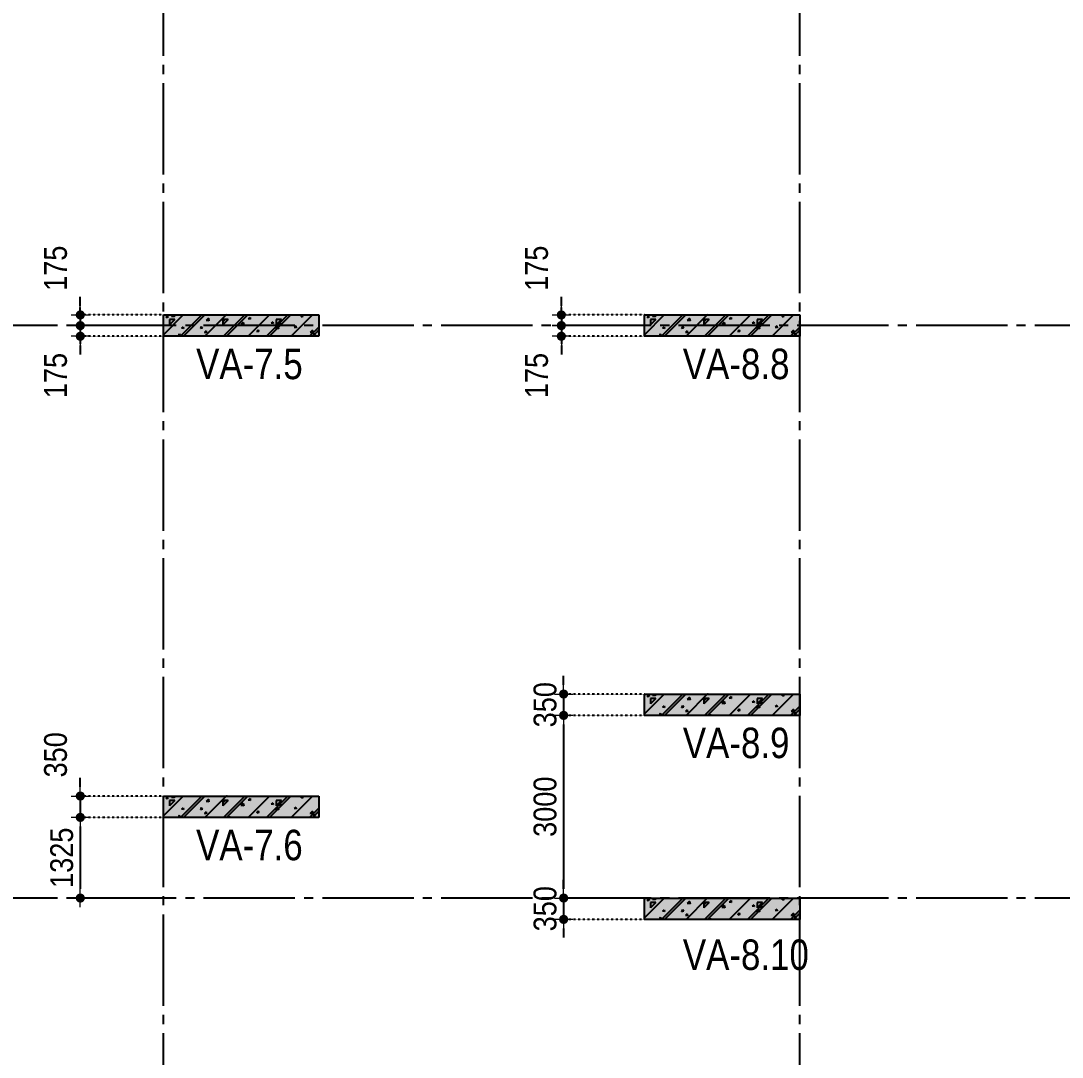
# Model space of a CAD drawing. Header units: millimetres. Extents: x -3973692 to -2843767, y 592734 to 838475.
# Drawn here: x -3138588 to -3121486, y 714118 to 731136 of the extents above; entities that cross this region are included whole.
import ezdxf
from ezdxf.enums import TextEntityAlignment as Align

# ---------------------------------------------------------------- set-up
doc = ezdxf.new("R2010")
doc.units = ezdxf.units.MM
doc.header["$MEASUREMENT"] = 0
doc.header["$PDMODE"] = 3
doc.header["$PDSIZE"] = -20
for name, pattern in [('CHG_XX_Luoi truc-Block A$0$MB_Luoi truc-150-TWA$0$Center101', [13, 10, -1, 1, -1]), ('DIVIDE2', [15.875, 6.35, -3.175, 0, -3.175, 0, -3.175]), ('HIDDEN5', [2.8375, 1.25, -1.5875])]:
    doc.linetypes.add(name, pattern=pattern)
doc.layers.get('0').update_dxf_attribs({"lineweight": 9})
doc.layers.get('Defpoints').update_dxf_attribs({"color": 10, "lineweight": 0})
for name, color, linetype, lineweight in [("'S_General_Dim_1", 1, 'Continuous', 18), ("'S_General_Divide_3 Intermediate", 3, 'DIVIDE2', 40), ('CHG_XX_Cot_Block A-T4-7$0$DBAO', 3, 'Continuous', 13), ('TEXT', 7, 'Continuous', 15)]:
    doc.layers.add(name, color=color, linetype=linetype, lineweight=lineweight)
for name, color, linetype in [('CHG_XX_Cot_Block A-T4-7$0$mb_cot tang 9-13 twa$0$Concrete Hatch', 218, 'Continuous'), ('CHG_XX_Cot_Block A-T4-7$0$mb_cot tang 9-13 twa$0$Concrete Line', 6, 'Continuous'), ('CHG_XX_Cot_Block A-T4-7$0$mb_cot tang 9-13 twa$0$Concrete Solid', 216, 'Continuous'), ('CHG_XX_Luoi truc-Block A$0$MB_Luoi truc-150-TWA$0$Grid', 34, 'Continuous'), ('CHG_XX_Luoi truc-Block A$0$MB_Luoi truc-150-TWA$0$Grid Line', 251, 'CHG_XX_Luoi truc-Block A$0$MB_Luoi truc-150-TWA$0$Center101')]:
    doc.layers.add(name, color=color, linetype=linetype)
doc.styles.add('arial', font='arial.ttf', dxfattribs={"width": 0.85})
doc.styles.add('CHG_XX_Luoi truc-Block A$0$MB_Luoi truc-150-TWA$0$Grid A-F$0$VNI-HelveCB', font='')
doc.styles.add('TTP-HelCon', font='')
doc.styles.get('CHG_XX_Luoi truc-Block A$0$MB_Luoi truc-150-TWA$0$Grid A-F$0$VNI-HelveCB').set_extended_font_data('VNI-Helve-Condense', bold=True)
doc.styles.get('TTP-HelCon').set_extended_font_data('VNI-Helve-Condense')
doc.dimstyles.new('150', dxfattribs={"dimscale": 150, "dimtxt": 2.5, "dimasz": 1, "dimexe": 0, "dimexo": 0, "dimgap": 0.75, "dimtad": 1, "dimdec": 0, "dimzin": 9, "dimdsep": 46, "dimtxsty": 'arial', "dimblk1": 'DIMDOT', "dimblk2": 'DIMDOT', "dimsah": 1, "dimcen": 2, "dimdle": 3, "dimclre": 8, "dimclrt": 2, "dimadec": 0, "dimazin": 0, "dimtfac": 1, "dimtdec": 0, "dimtix": 1, "dimtmove": 2, "dimatfit": 3, "dimldrblk": 'DIMPIJL', "dimfxl": 1, "dimtvp": 1.8, "dimtolj": 1, "dimtzin": 0, "dimarcsym": 0})

# ---------------------------------------------------------------- blocks, each defined once
blk = doc.blocks.new('*U3016')
at = {"layer": 'CHG_XX_Luoi truc-Block A$0$MB_Luoi truc-150-TWA$0$Grid Line'}
blk.add_line((0, 0), (0, 467), dxfattribs=at)
at = {"layer": 'CHG_XX_Luoi truc-Block A$0$MB_Luoi truc-150-TWA$0$Grid', "lineweight": -2, "style": 'CHG_XX_Luoi truc-Block A$0$MB_Luoi truc-150-TWA$0$Grid A-F$0$VNI-HelveCB'}
for tag, p in [('GRIDSUB', (0, 476)), ('GRID', (0, -9))]:
    blk.add_attdef(tag, text='', height=5, dxfattribs=at).set_placement(p, align=Align.MIDDLE)
blk = doc.blocks.new('*U3014')
at = {"layer": 'CHG_XX_Luoi truc-Block A$0$MB_Luoi truc-150-TWA$0$Grid Line'}
blk.add_line((0, 0), (0, 404), dxfattribs=at)
at = {"layer": 'CHG_XX_Luoi truc-Block A$0$MB_Luoi truc-150-TWA$0$Grid', "lineweight": -2, "style": 'CHG_XX_Luoi truc-Block A$0$MB_Luoi truc-150-TWA$0$Grid A-F$0$VNI-HelveCB'}
for tag, p in [('GRIDSUB', (0, 413)), ('GRID', (0, -9))]:
    blk.add_attdef(tag, text='', height=5, dxfattribs=at).set_placement(p, align=Align.MIDDLE)
blk = doc.blocks.new('CHG_XX_Luoi truc-Block A')
at = {"layer": 'CHG_XX_Luoi truc-Block A$0$MB_Luoi truc-150-TWA$0$Grid', "xscale": 150, "yscale": 150, "zscale": 150}
for p in [(12250, 87440.7), (22700, 87440.7)]:
    blk.add_blockref('*U3016', p, dxfattribs=at)
at = {"layer": 'CHG_XX_Luoi truc-Block A$0$MB_Luoi truc-150-TWA$0$Grid', "xscale": -150, "yscale": 150, "zscale": 150, "rotation": 90}
for p in [(57309.5, 116159.6), (57309.5, 106759.6)]:
    blk.add_blockref('*U3014', p, dxfattribs=at)
blk = doc.blocks.new('CHG_XX_Cot_Block A-T4-7')
at = {"layer": 'CHG_XX_Cot_Block A-T4-7$0$mb_cot tang 9-13 twa$0$Concrete Solid'}
for points in [[(8027202, 1201909), (8029752, 1201909), (8029752, 1201559), (8027202, 1201559)], [(8035102, 1201909), (8037652, 1201909), (8037652, 1201559), (8035102, 1201559)], [(8035102, 1195684), (8037652, 1195684), (8037652, 1195334), (8035102, 1195334)], [(8027202, 1194009), (8029752, 1194009), (8029752, 1193659), (8027202, 1193659)], [(8035102, 1192334), (8037652, 1192334), (8037652, 1191984), (8035102, 1191984)]]:
    blk.add_hatch(color=256, dxfattribs=at).paths.add_polyline_path(points)
at = {"layer": 'CHG_XX_Cot_Block A-T4-7$0$mb_cot tang 9-13 twa$0$Concrete Hatch'}
for p, q in [((8027527, 1201909), (8027202, 1201584)), ((8027260, 1201896), (8027247, 1201861)), ((8027277, 1201871), (8027247, 1201861)), ((8027260, 1201896), (8027277, 1201871)), ((8027302, 1201834), (8027302, 1201746)), ((8027390, 1201834), (8027302, 1201834)), ((8027390, 1201834), (8027302, 1201746)), ((8027357, 1201909), (8027332, 1201885)), ((8027380, 1201879), (8027332, 1201885)), ((8027375, 1201909), (8027380, 1201879)), ((8027831, 1201909), (8027481, 1201559)), ((8027881, 1201909), (8027531, 1201559)), ((8028234, 1201909), (8027884, 1201559)), ((8027943, 1201858), (8027902, 1201819)), ((8027950, 1201813), (8027902, 1201819)), ((8027943, 1201858), (8027950, 1201813)), ((8028187, 1201841), (8028173, 1201806)), ((8028204, 1201816), (8028173, 1201806)), ((8028177, 1201834), (8028177, 1201746)), ((8028265, 1201834), (8028177, 1201834)), ((8028265, 1201834), (8028177, 1201746)), ((8028187, 1201841), (8028204, 1201816)), ((8028538, 1201909), (8028188, 1201559)), ((8028588, 1201909), (8028238, 1201559)), ((8028250, 1201906), (8028238, 1201909)), ((8028250, 1201909), (8028250, 1201906)), ((8028513, 1201791), (8028472, 1201752)), ((8028513, 1201791), (8028520, 1201747)), ((8028942, 1201909), (8028592, 1201559)), ((8028624, 1201867), (8028595, 1201843)), ((8028627, 1201837), (8028595, 1201843)), ((8028624, 1201867), (8028627, 1201837)), ((8029245, 1201909), (8028895, 1201559)), ((8029295, 1201909), (8028945, 1201559)), ((8029000, 1201797), (8028971, 1201773)), ((8029003, 1201768), (8028971, 1201773)), ((8029000, 1201797), (8029003, 1201768)), ((8029052, 1201834), (8029052, 1201746)), ((8029140, 1201834), (8029052, 1201834)), ((8029140, 1201834), (8029052, 1201746)), ((8029113, 1201786), (8029100, 1201751)), ((8029113, 1201786), (8029130, 1201761)), ((8029649, 1201909), (8029299, 1201559)), ((8029476, 1201907), (8029463, 1201872)), ((8029493, 1201882), (8029463, 1201872)), ((8029476, 1201907), (8029493, 1201882)), ((8035427, 1201909), (8035102, 1201584)), ((8035160, 1201896), (8035147, 1201861)), ((8035177, 1201871), (8035147, 1201861)), ((8035160, 1201896), (8035177, 1201871)), ((8035202, 1201834), (8035202, 1201746)), ((8035290, 1201834), (8035202, 1201834)), ((8035290, 1201834), (8035202, 1201746)), ((8035257, 1201909), (8035232, 1201885)), ((8035280, 1201879), (8035232, 1201885)), ((8035275, 1201909), (8035280, 1201879)), ((8035731, 1201909), (8035381, 1201559)), ((8035781, 1201909), (8035431, 1201559)), ((8036134, 1201909), (8035784, 1201559)), ((8035843, 1201858), (8035802, 1201819)), ((8035850, 1201813), (8035802, 1201819)), ((8035843, 1201858), (8035850, 1201813)), ((8036087, 1201841), (8036073, 1201806)), ((8036104, 1201816), (8036073, 1201806)), ((8036077, 1201834), (8036077, 1201746)), ((8036165, 1201834), (8036077, 1201834)), ((8036165, 1201834), (8036077, 1201746)), ((8036087, 1201841), (8036104, 1201816)), ((8036438, 1201909), (8036088, 1201559)), ((8036488, 1201909), (8036138, 1201559)), ((8036150, 1201906), (8036138, 1201909)), ((8036150, 1201909), (8036150, 1201906)), ((8036413, 1201791), (8036372, 1201752)), ((8036413, 1201791), (8036420, 1201747)), ((8036842, 1201909), (8036492, 1201559)), ((8036524, 1201867), (8036495, 1201843)), ((8036527, 1201837), (8036495, 1201843)), ((8036524, 1201867), (8036527, 1201837)), ((8037145, 1201909), (8036795, 1201559)), ((8037195, 1201909), (8036845, 1201559)), ((8036900, 1201797), (8036871, 1201773)), ((8036903, 1201768), (8036871, 1201773)), ((8036900, 1201797), (8036903, 1201768)), ((8036952, 1201834), (8036952, 1201746)), ((8037040, 1201834), (8036952, 1201834)), ((8037040, 1201834), (8036952, 1201746)), ((8037013, 1201786), (8037000, 1201751)), ((8037013, 1201786), (8037030, 1201761)), ((8037549, 1201909), (8037199, 1201559)), ((8037376, 1201907), (8037363, 1201872)), ((8037393, 1201882), (8037363, 1201872)), ((8037376, 1201907), (8037393, 1201882)), ((8027527, 1201716), (8027498, 1201692)), ((8027530, 1201686), (8027498, 1201692)), ((8027527, 1201716), (8027530, 1201686)), ((8027824, 1201719), (8027811, 1201684)), ((8027841, 1201694), (8027811, 1201684)), ((8027824, 1201719), (8027841, 1201694)), ((8027903, 1201647), (8027874, 1201623)), ((8027906, 1201617), (8027874, 1201623)), ((8027903, 1201647), (8027906, 1201617)), ((8028520, 1201747), (8028472, 1201752)), ((8028751, 1201664), (8028737, 1201629)), ((8028768, 1201639), (8028737, 1201629)), ((8028751, 1201664), (8028768, 1201639)), ((8029082, 1201725), (8029042, 1201686)), ((8029089, 1201681), (8029042, 1201686)), ((8029082, 1201725), (8029089, 1201681)), ((8029130, 1201761), (8029100, 1201751)), ((8029376, 1201728), (8029347, 1201704)), ((8029379, 1201698), (8029347, 1201704)), ((8029376, 1201728), (8029379, 1201698)), ((8029752, 1201709), (8029602, 1201559)), ((8029652, 1201659), (8029612, 1201620)), ((8029659, 1201614), (8029612, 1201620)), ((8029752, 1201659), (8029652, 1201559)), ((8029652, 1201659), (8029659, 1201614)), ((8029677, 1201609), (8029664, 1201574)), ((8029677, 1201609), (8029694, 1201584)), ((8029752, 1201659), (8029724, 1201635)), ((8029752, 1201629), (8029724, 1201635)), ((8035427, 1201716), (8035398, 1201692)), ((8035430, 1201686), (8035398, 1201692)), ((8035427, 1201716), (8035430, 1201686)), ((8035724, 1201719), (8035711, 1201684)), ((8035741, 1201694), (8035711, 1201684)), ((8035724, 1201719), (8035741, 1201694)), ((8035803, 1201647), (8035774, 1201623)), ((8035806, 1201617), (8035774, 1201623)), ((8035803, 1201647), (8035806, 1201617)), ((8036420, 1201747), (8036372, 1201752)), ((8036651, 1201664), (8036637, 1201629)), ((8036668, 1201639), (8036637, 1201629)), ((8036651, 1201664), (8036668, 1201639)), ((8036982, 1201725), (8036942, 1201686)), ((8036989, 1201681), (8036942, 1201686)), ((8036982, 1201725), (8036989, 1201681)), ((8037030, 1201761), (8037000, 1201751)), ((8037276, 1201728), (8037247, 1201704)), ((8037279, 1201698), (8037247, 1201704)), ((8037276, 1201728), (8037279, 1201698)), ((8037652, 1201709), (8037502, 1201559)), ((8037552, 1201659), (8037512, 1201620)), ((8037559, 1201614), (8037512, 1201620)), ((8037652, 1201659), (8037552, 1201559)), ((8037552, 1201659), (8037559, 1201614)), ((8037577, 1201609), (8037564, 1201574)), ((8037577, 1201609), (8037594, 1201584)), ((8037652, 1201659), (8037624, 1201635)), ((8037652, 1201629), (8037624, 1201635)), ((8027462, 1201597), (8027448, 1201562)), ((8027479, 1201572), (8027448, 1201562)), ((8027462, 1201597), (8027479, 1201572)), ((8028279, 1201578), (8028257, 1201559)), ((8028279, 1201578), (8028281, 1201559)), ((8029694, 1201584), (8029664, 1201574)), ((8035362, 1201597), (8035348, 1201562)), ((8035379, 1201572), (8035348, 1201562)), ((8035362, 1201597), (8035379, 1201572)), ((8036179, 1201578), (8036157, 1201559)), ((8036179, 1201578), (8036181, 1201559)), ((8037594, 1201584), (8037564, 1201574)), ((8035427, 1195684), (8035102, 1195359)), ((8035160, 1195671), (8035147, 1195636)), ((8035177, 1195646), (8035147, 1195636)), ((8035160, 1195671), (8035177, 1195646)), ((8035257, 1195684), (8035232, 1195660)), ((8035280, 1195654), (8035232, 1195660)), ((8035275, 1195684), (8035280, 1195654)), ((8035731, 1195684), (8035381, 1195334)), ((8035781, 1195684), (8035431, 1195334)), ((8036134, 1195684), (8035784, 1195334)), ((8035843, 1195633), (8035802, 1195594)), ((8035843, 1195633), (8035850, 1195588)), ((8036087, 1195616), (8036073, 1195581)), ((8036087, 1195616), (8036104, 1195591)), ((8036438, 1195684), (8036088, 1195334)), ((8036488, 1195684), (8036138, 1195334)), ((8036150, 1195681), (8036138, 1195684)), ((8036150, 1195684), (8036150, 1195681)), ((8036842, 1195684), (8036492, 1195334)), ((8036524, 1195642), (8036495, 1195618)), ((8036527, 1195612), (8036495, 1195618)), ((8036524, 1195642), (8036527, 1195612)), ((8037145, 1195684), (8036795, 1195334)), ((8037195, 1195684), (8036845, 1195334)), ((8037549, 1195684), (8037199, 1195334)), ((8037376, 1195682), (8037363, 1195647)), ((8037393, 1195657), (8037363, 1195647)), ((8037376, 1195682), (8037393, 1195657)), ((8035202, 1195609), (8035202, 1195521)), ((8035290, 1195609), (8035202, 1195609)), ((8035290, 1195609), (8035202, 1195521)), ((8035427, 1195491), (8035398, 1195467)), ((8035430, 1195461), (8035398, 1195467)), ((8035427, 1195491), (8035430, 1195461)), ((8035724, 1195494), (8035711, 1195459)), ((8035741, 1195469), (8035711, 1195459)), ((8035724, 1195494), (8035741, 1195469)), ((8035850, 1195588), (8035802, 1195594)), ((8036104, 1195591), (8036073, 1195581)), ((8036077, 1195609), (8036077, 1195521)), ((8036165, 1195609), (8036077, 1195609)), ((8036165, 1195609), (8036077, 1195521)), ((8036413, 1195566), (8036372, 1195527)), ((8036420, 1195522), (8036372, 1195527)), ((8036413, 1195566), (8036420, 1195522)), ((8036900, 1195572), (8036871, 1195548)), ((8036903, 1195543), (8036871, 1195548)), ((8036900, 1195572), (8036903, 1195543)), ((8036982, 1195500), (8036942, 1195461)), ((8036989, 1195456), (8036942, 1195461)), ((8036952, 1195609), (8036952, 1195521)), ((8037040, 1195609), (8036952, 1195609)), ((8037040, 1195609), (8036952, 1195521)), ((8036982, 1195500), (8036989, 1195456)), ((8037013, 1195561), (8037000, 1195526)), ((8037030, 1195536), (8037000, 1195526)), ((8037013, 1195561), (8037030, 1195536)), ((8037276, 1195503), (8037247, 1195479)), ((8037279, 1195473), (8037247, 1195479)), ((8037276, 1195503), (8037279, 1195473)), ((8037652, 1195484), (8037502, 1195334)), ((8035362, 1195372), (8035348, 1195337)), ((8035379, 1195347), (8035348, 1195337)), ((8035362, 1195372), (8035379, 1195347)), ((8035803, 1195422), (8035774, 1195398)), ((8035806, 1195392), (8035774, 1195398)), ((8035803, 1195422), (8035806, 1195392)), ((8036179, 1195353), (8036157, 1195334)), ((8036179, 1195353), (8036181, 1195334)), ((8036651, 1195439), (8036637, 1195404)), ((8036668, 1195414), (8036637, 1195404)), ((8036651, 1195439), (8036668, 1195414)), ((8037552, 1195434), (8037512, 1195395)), ((8037559, 1195389), (8037512, 1195395)), ((8037652, 1195434), (8037552, 1195334)), ((8037552, 1195434), (8037559, 1195389)), ((8037577, 1195384), (8037564, 1195349)), ((8037594, 1195359), (8037564, 1195349)), ((8037577, 1195384), (8037594, 1195359)), ((8037652, 1195434), (8037624, 1195410)), ((8037652, 1195404), (8037624, 1195410)), ((8027527, 1194009), (8027202, 1193684)), ((8027260, 1193996), (8027247, 1193961)), ((8027277, 1193971), (8027247, 1193961)), ((8027260, 1193996), (8027277, 1193971)), ((8027302, 1193934), (8027302, 1193846)), ((8027390, 1193934), (8027302, 1193934)), ((8027390, 1193934), (8027302, 1193846)), ((8027357, 1194009), (8027332, 1193985)), ((8027380, 1193979), (8027332, 1193985)), ((8027375, 1194009), (8027380, 1193979)), ((8027831, 1194009), (8027481, 1193659)), ((8027881, 1194009), (8027531, 1193659)), ((8028234, 1194009), (8027884, 1193659)), ((8027943, 1193958), (8027902, 1193919)), ((8027950, 1193913), (8027902, 1193919)), ((8027943, 1193958), (8027950, 1193913)), ((8028187, 1193941), (8028173, 1193906)), ((8028204, 1193916), (8028173, 1193906)), ((8028177, 1193934), (8028177, 1193846)), ((8028265, 1193934), (8028177, 1193934)), ((8028265, 1193934), (8028177, 1193846)), ((8028187, 1193941), (8028204, 1193916)), ((8028538, 1194009), (8028188, 1193659)), ((8028588, 1194009), (8028238, 1193659)), ((8028250, 1194006), (8028238, 1194009)), ((8028250, 1194009), (8028250, 1194006)), ((8028942, 1194009), (8028592, 1193659)), ((8028624, 1193967), (8028595, 1193943)), ((8028627, 1193937), (8028595, 1193943)), ((8028624, 1193967), (8028627, 1193937)), ((8029245, 1194009), (8028895, 1193659)), ((8029295, 1194009), (8028945, 1193659)), ((8029052, 1193934), (8029052, 1193846)), ((8029140, 1193934), (8029052, 1193934)), ((8029140, 1193934), (8029052, 1193846)), ((8029649, 1194009), (8029299, 1193659)), ((8029476, 1194007), (8029463, 1193972)), ((8029493, 1193982), (8029463, 1193972)), ((8029476, 1194007), (8029493, 1193982)), ((8027527, 1193816), (8027498, 1193792)), ((8027530, 1193786), (8027498, 1193792)), ((8027527, 1193816), (8027530, 1193786)), ((8027824, 1193819), (8027811, 1193784)), ((8027841, 1193794), (8027811, 1193784)), ((8027824, 1193819), (8027841, 1193794)), ((8027903, 1193747), (8027874, 1193723)), ((8027903, 1193747), (8027906, 1193717)), ((8028513, 1193891), (8028472, 1193852)), ((8028520, 1193847), (8028472, 1193852)), ((8028513, 1193891), (8028520, 1193847)), ((8028751, 1193764), (8028737, 1193729)), ((8028768, 1193739), (8028737, 1193729)), ((8028751, 1193764), (8028768, 1193739)), ((8029000, 1193897), (8028971, 1193873)), ((8029003, 1193868), (8028971, 1193873)), ((8029000, 1193897), (8029003, 1193868)), ((8029082, 1193825), (8029042, 1193786)), ((8029089, 1193781), (8029042, 1193786)), ((8029082, 1193825), (8029089, 1193781)), ((8029113, 1193886), (8029100, 1193851)), ((8029130, 1193861), (8029100, 1193851)), ((8029113, 1193886), (8029130, 1193861)), ((8029376, 1193828), (8029347, 1193804)), ((8029379, 1193798), (8029347, 1193804)), ((8029376, 1193828), (8029379, 1193798)), ((8029752, 1193809), (8029602, 1193659)), ((8029652, 1193759), (8029612, 1193720)), ((8029752, 1193759), (8029652, 1193659)), ((8029652, 1193759), (8029659, 1193714)), ((8029752, 1193759), (8029724, 1193735)), ((8029752, 1193729), (8029724, 1193735)), ((8027462, 1193697), (8027448, 1193662)), ((8027479, 1193672), (8027448, 1193662)), ((8027462, 1193697), (8027479, 1193672)), ((8027906, 1193717), (8027874, 1193723)), ((8028279, 1193678), (8028257, 1193659)), ((8028279, 1193678), (8028281, 1193659)), ((8029659, 1193714), (8029612, 1193720)), ((8029677, 1193709), (8029664, 1193674)), ((8029694, 1193684), (8029664, 1193674)), ((8029677, 1193709), (8029694, 1193684)), ((8035427, 1192334), (8035102, 1192009)), ((8035160, 1192321), (8035147, 1192286)), ((8035177, 1192296), (8035147, 1192286)), ((8035160, 1192321), (8035177, 1192296)), ((8035202, 1192259), (8035202, 1192171)), ((8035290, 1192259), (8035202, 1192259)), ((8035290, 1192259), (8035202, 1192171)), ((8035257, 1192334), (8035232, 1192310)), ((8035280, 1192304), (8035232, 1192310)), ((8035275, 1192334), (8035280, 1192304)), ((8035731, 1192334), (8035381, 1191984)), ((8035781, 1192334), (8035431, 1191984)), ((8036134, 1192334), (8035784, 1191984)), ((8035843, 1192283), (8035802, 1192244)), ((8035850, 1192238), (8035802, 1192244)), ((8035843, 1192283), (8035850, 1192238)), ((8036087, 1192266), (8036073, 1192231)), ((8036104, 1192241), (8036073, 1192231)), ((8036077, 1192259), (8036077, 1192171)), ((8036165, 1192259), (8036077, 1192259)), ((8036165, 1192259), (8036077, 1192171)), ((8036087, 1192266), (8036104, 1192241)), ((8036438, 1192334), (8036088, 1191984)), ((8036488, 1192334), (8036138, 1191984)), ((8036150, 1192331), (8036138, 1192334)), ((8036150, 1192334), (8036150, 1192331)), ((8036413, 1192216), (8036372, 1192177)), ((8036413, 1192216), (8036420, 1192172)), ((8036842, 1192334), (8036492, 1191984)), ((8036524, 1192292), (8036495, 1192268)), ((8036527, 1192262), (8036495, 1192268)), ((8036524, 1192292), (8036527, 1192262)), ((8037145, 1192334), (8036795, 1191984)), ((8037195, 1192334), (8036845, 1191984)), ((8036900, 1192222), (8036871, 1192198)), ((8036903, 1192193), (8036871, 1192198)), ((8036900, 1192222), (8036903, 1192193)), ((8036952, 1192259), (8036952, 1192171)), ((8037040, 1192259), (8036952, 1192259)), ((8037040, 1192259), (8036952, 1192171)), ((8037013, 1192211), (8037000, 1192176)), ((8037013, 1192211), (8037030, 1192186)), ((8037549, 1192334), (8037199, 1191984)), ((8037376, 1192332), (8037363, 1192297)), ((8037393, 1192307), (8037363, 1192297)), ((8037376, 1192332), (8037393, 1192307)), ((8035427, 1192141), (8035398, 1192117)), ((8035430, 1192111), (8035398, 1192117)), ((8035427, 1192141), (8035430, 1192111)), ((8035724, 1192144), (8035711, 1192109)), ((8035741, 1192119), (8035711, 1192109)), ((8035724, 1192144), (8035741, 1192119)), ((8035803, 1192072), (8035774, 1192048)), ((8035806, 1192042), (8035774, 1192048)), ((8035803, 1192072), (8035806, 1192042)), ((8036420, 1192172), (8036372, 1192177)), ((8036651, 1192089), (8036637, 1192054)), ((8036668, 1192064), (8036637, 1192054)), ((8036651, 1192089), (8036668, 1192064)), ((8036982, 1192150), (8036942, 1192111)), ((8036989, 1192106), (8036942, 1192111)), ((8036982, 1192150), (8036989, 1192106)), ((8037030, 1192186), (8037000, 1192176)), ((8037276, 1192153), (8037247, 1192129)), ((8037279, 1192123), (8037247, 1192129)), ((8037276, 1192153), (8037279, 1192123)), ((8037652, 1192134), (8037502, 1191984)), ((8037552, 1192084), (8037512, 1192045)), ((8037559, 1192039), (8037512, 1192045)), ((8037652, 1192084), (8037552, 1191984)), ((8037552, 1192084), (8037559, 1192039)), ((8037577, 1192034), (8037564, 1191999)), ((8037577, 1192034), (8037594, 1192009)), ((8037652, 1192084), (8037624, 1192060)), ((8037652, 1192054), (8037624, 1192060)), ((8035362, 1192022), (8035348, 1191987)), ((8035379, 1191997), (8035348, 1191987)), ((8035362, 1192022), (8035379, 1191997)), ((8036179, 1192003), (8036157, 1191984)), ((8036179, 1192003), (8036181, 1191984)), ((8037594, 1192009), (8037564, 1191999))]:
    blk.add_line(p, q, dxfattribs=at)
at = {"layer": 'CHG_XX_Cot_Block A-T4-7$0$mb_cot tang 9-13 twa$0$Concrete Line'}
for p, q in [((8027202, 1201909), (8029752, 1201909)), ((8027202, 1201559), (8027202, 1201909)), ((8029752, 1201909), (8029752, 1201559)), ((8035102, 1201909), (8037652, 1201909)), ((8035102, 1201559), (8035102, 1201909)), ((8037652, 1201909), (8037652, 1201559)), ((8029752, 1201559), (8027202, 1201559)), ((8037652, 1201559), (8035102, 1201559)), ((8035102, 1195684), (8037652, 1195684)), ((8035102, 1195334), (8035102, 1195684)), ((8037652, 1195684), (8037652, 1195334)), ((8037652, 1195334), (8035102, 1195334)), ((8027202, 1194009), (8029752, 1194009)), ((8027202, 1193659), (8027202, 1194009)), ((8029752, 1194009), (8029752, 1193659)), ((8029752, 1193659), (8027202, 1193659)), ((8035102, 1192334), (8037652, 1192334)), ((8035102, 1191984), (8035102, 1192334)), ((8037652, 1192334), (8037652, 1191984)), ((8037652, 1191984), (8035102, 1191984))]:
    blk.add_line(p, q, dxfattribs=at)
at = {"layer": 'CHG_XX_Cot_Block A-T4-7$0$DBAO'}
blk.add_blockref('CHG_XX_Luoi truc-Block A', (8014952, 1085574), dxfattribs=at)
blk = doc.blocks.new('a')
at = {"layer": 'TEXT', "color": 3, "style": 'TTP-HelCon'}
for s, p in [('VA-7.5', (12786, -36969)), ('VA-8.8', (20780, -36969)), ('VA-8.9', (20780, -43192)), ('VA-7.6', (12786, -44869)), ('VA-8.10', (20780, -46670))]:
    blk.add_text(s, height=500, dxfattribs=at).set_placement(p)
blk = doc.blocks.new('DIMDOT')
for p, q in [((1, 0), (-1, 0)), ((0, -1), (0, 1))]:
    blk.add_line(p, q)
at = {"const_width": 0.5}
blk.add_lwpolyline([(-0.25, 0, 1), (0.25, 0, 1)], format="xyb", close=True, dxfattribs=at)
blk = doc.blocks.new('*D569')
at = {"layer": "'S_General_Dim_1", "color": 0, "lineweight": -2, "transparency": 16777216}
for p, q in [((-3137611, 726456), (-3137611, 726606)), ((-3137611, 726306), (-3137611, 726131)), ((-3137611, 725981), (-3137611, 725831))]:
    blk.add_line(p, q, dxfattribs=at)
at = {"layer": "'S_General_Dim_1", "color": 8, "linetype": 'HIDDEN5', "lineweight": -2, "transparency": 16777216}
for p, q in [((-3136245, 726306), (-3137611, 726306)), ((-3136245, 726131), (-3137611, 726131))]:
    blk.add_line(p, q, dxfattribs=at)
at = {"layer": 'Defpoints', "color": 0, "transparency": 16777216}
for p in [(-3136245, 726306), (-3137611, 726131), (-3136245, 726131)]:
    blk.add_point(p, dxfattribs=at)
at = {"layer": "'S_General_Dim_1", "color": 0, "lineweight": -2, "transparency": 16777216, "xscale": 150, "yscale": 150, "zscale": 150}
for p, rotation in [((-3137611, 726306), 270), ((-3137611, 726131), 90)]:
    blk.add_blockref('DIMDOT', p, dxfattribs=dict(at, rotation=rotation))
at = {"layer": "'S_General_Dim_1", "color": 2, "transparency": 16777216, "insert": (-3138016, 727073), "char_height": 375, "attachment_point": 5, "rotation": 90, "style": 'arial'}
blk.add_mtext('\\A1;175', dxfattribs=at)
blk = doc.blocks.new('DIMPIJL')
at = {"linetype": 'ByBlock'}
blk.add_solid([(-2.5, 0.42), (-2.5, -0.42), (0, 0)], dxfattribs=at)
blk = doc.blocks.new('*D570')
at = {"layer": "'S_General_Dim_1", "color": 0, "lineweight": -2, "transparency": 16777216}
for p, q in [((-3137611, 726281), (-3137611, 726431)), ((-3137611, 726131), (-3137611, 725956)), ((-3137611, 725806), (-3137611, 725656))]:
    blk.add_line(p, q, dxfattribs=at)
at = {"layer": "'S_General_Dim_1", "color": 8, "linetype": 'HIDDEN5', "lineweight": -2, "transparency": 16777216}
for p, q in [((-3136245, 726131), (-3137611, 726131)), ((-3136245, 725956), (-3137611, 725956))]:
    blk.add_line(p, q, dxfattribs=at)
at = {"layer": 'Defpoints', "color": 0, "transparency": 16777216}
for p in [(-3136245, 726131), (-3137611, 725956), (-3136245, 725956)]:
    blk.add_point(p, dxfattribs=at)
at = {"layer": "'S_General_Dim_1", "color": 0, "lineweight": -2, "transparency": 16777216, "xscale": 150, "yscale": 150, "zscale": 150}
for p, rotation in [((-3137611, 726131), 270), ((-3137611, 725956), 90)]:
    blk.add_blockref('DIMDOT', p, dxfattribs=dict(at, rotation=rotation))
at = {"layer": "'S_General_Dim_1", "color": 2, "transparency": 16777216, "insert": (-3138016, 725311), "char_height": 375, "attachment_point": 5, "rotation": 90, "style": 'arial'}
blk.add_mtext('\\A1;175', dxfattribs=at)
blk = doc.blocks.new('*D571')
at = {"layer": "'S_General_Dim_1", "color": 0, "lineweight": -2, "transparency": 16777216}
for p, q in [((-3137611, 718556), (-3137611, 718706)), ((-3137611, 718406), (-3137611, 718056)), ((-3137611, 717906), (-3137611, 717756))]:
    blk.add_line(p, q, dxfattribs=at)
at = {"layer": "'S_General_Dim_1", "color": 8, "linetype": 'HIDDEN5', "lineweight": -2, "transparency": 16777216}
for p, q in [((-3136245, 718406), (-3137611, 718406)), ((-3136245, 718056), (-3137611, 718056))]:
    blk.add_line(p, q, dxfattribs=at)
at = {"layer": 'Defpoints', "color": 0, "transparency": 16777216}
for p in [(-3136245, 718406), (-3137611, 718056), (-3136245, 718056)]:
    blk.add_point(p, dxfattribs=at)
at = {"layer": "'S_General_Dim_1", "color": 0, "lineweight": -2, "transparency": 16777216, "xscale": 150, "yscale": 150, "zscale": 150}
for p, rotation in [((-3137611, 718406), 270), ((-3137611, 718056), 90)]:
    blk.add_blockref('DIMDOT', p, dxfattribs=dict(at, rotation=rotation))
at = {"layer": "'S_General_Dim_1", "color": 2, "transparency": 16777216, "insert": (-3138016, 719083), "char_height": 375, "attachment_point": 5, "rotation": 90, "style": 'arial'}
blk.add_mtext('\\A1;350', dxfattribs=at)
blk = doc.blocks.new('*D572')
at = {"layer": "'S_General_Dim_1", "color": 8, "linetype": 'HIDDEN5', "lineweight": -2, "transparency": 16777216}
for p, q in [((-3136245, 718056), (-3137611, 718056)), ((-3136245, 716731), (-3137611, 716731))]:
    blk.add_line(p, q, dxfattribs=at)
at = {"layer": "'S_General_Dim_1", "color": 0, "lineweight": -2, "transparency": 16777216}
blk.add_line((-3137611, 717906), (-3137611, 716881), dxfattribs=at)
at = {"layer": 'Defpoints', "color": 0, "transparency": 16777216}
for p in [(-3136245, 718056), (-3137611, 716731), (-3136245, 716731)]:
    blk.add_point(p, dxfattribs=at)
at = {"layer": "'S_General_Dim_1", "color": 0, "lineweight": -2, "transparency": 16777216, "xscale": 150, "yscale": 150, "zscale": 150}
for p, rotation in [((-3137611, 718056), 90), ((-3137611, 716731), 270)]:
    blk.add_blockref('DIMDOT', p, dxfattribs=dict(at, rotation=rotation))
at = {"layer": "'S_General_Dim_1", "color": 2, "transparency": 16777216, "insert": (-3137915, 717393), "char_height": 375, "attachment_point": 5, "rotation": 90, "style": 'arial'}
blk.add_mtext('\\A1;1325', dxfattribs=at)
blk = doc.blocks.new('*D577')
at = {"layer": "'S_General_Dim_1", "color": 0, "lineweight": -2, "transparency": 16777216}
for p, q in [((-3129673, 720231), (-3129673, 720381)), ((-3129673, 720081), (-3129673, 719731)), ((-3129673, 719581), (-3129673, 719431))]:
    blk.add_line(p, q, dxfattribs=at)
at = {"layer": "'S_General_Dim_1", "color": 8, "linetype": 'HIDDEN5', "lineweight": -2, "transparency": 16777216}
for p, q in [((-3128345, 720081), (-3129673, 720081)), ((-3128345, 719731), (-3129673, 719731))]:
    blk.add_line(p, q, dxfattribs=at)
at = {"layer": 'Defpoints', "color": 0, "transparency": 16777216}
for p in [(-3128345, 720081), (-3129673, 719731), (-3128345, 719731)]:
    blk.add_point(p, dxfattribs=at)
at = {"layer": "'S_General_Dim_1", "color": 0, "lineweight": -2, "transparency": 16777216, "xscale": 150, "yscale": 150, "zscale": 150}
for p, rotation in [((-3129673, 720081), 270), ((-3129673, 719731), 90)]:
    blk.add_blockref('DIMDOT', p, dxfattribs=dict(at, rotation=rotation))
at = {"layer": "'S_General_Dim_1", "color": 2, "transparency": 16777216, "insert": (-3129977, 719906), "char_height": 375, "attachment_point": 5, "rotation": 90, "style": 'arial'}
blk.add_mtext('\\A1;350', dxfattribs=at)
blk = doc.blocks.new('*D578')
at = {"layer": "'S_General_Dim_1", "color": 0, "lineweight": -2, "transparency": 16777216}
for p, q in [((-3129673, 716881), (-3129673, 717031)), ((-3129673, 716731), (-3129673, 716381)), ((-3129673, 716231), (-3129673, 716081))]:
    blk.add_line(p, q, dxfattribs=at)
at = {"layer": "'S_General_Dim_1", "color": 8, "linetype": 'HIDDEN5', "lineweight": -2, "transparency": 16777216}
for p, q in [((-3128345, 716731), (-3129673, 716731)), ((-3128345, 716381), (-3129673, 716381))]:
    blk.add_line(p, q, dxfattribs=at)
at = {"layer": 'Defpoints', "color": 0, "transparency": 16777216}
for p in [(-3128345, 716731), (-3129673, 716381), (-3128345, 716381)]:
    blk.add_point(p, dxfattribs=at)
at = {"layer": "'S_General_Dim_1", "color": 0, "lineweight": -2, "transparency": 16777216, "xscale": 150, "yscale": 150, "zscale": 150}
for p, rotation in [((-3129673, 716731), 270), ((-3129673, 716381), 90)]:
    blk.add_blockref('DIMDOT', p, dxfattribs=dict(at, rotation=rotation))
at = {"layer": "'S_General_Dim_1", "color": 2, "transparency": 16777216, "insert": (-3129977, 716556), "char_height": 375, "attachment_point": 5, "rotation": 90, "style": 'arial'}
blk.add_mtext('\\A1;350', dxfattribs=at)
blk = doc.blocks.new('*D579')
at = {"layer": "'S_General_Dim_1", "color": 0, "lineweight": -2, "transparency": 16777216}
for p, q in [((-3129711, 726456), (-3129711, 726606)), ((-3129711, 726306), (-3129711, 726131)), ((-3129711, 725981), (-3129711, 725831))]:
    blk.add_line(p, q, dxfattribs=at)
at = {"layer": "'S_General_Dim_1", "color": 8, "linetype": 'HIDDEN5', "lineweight": -2, "transparency": 16777216}
for p, q in [((-3128345, 726306), (-3129711, 726306)), ((-3128345, 726131), (-3129711, 726131))]:
    blk.add_line(p, q, dxfattribs=at)
at = {"layer": 'Defpoints', "color": 0, "transparency": 16777216}
for p in [(-3128345, 726306), (-3129711, 726131), (-3128345, 726131)]:
    blk.add_point(p, dxfattribs=at)
at = {"layer": "'S_General_Dim_1", "color": 0, "lineweight": -2, "transparency": 16777216, "xscale": 150, "yscale": 150, "zscale": 150}
for p, rotation in [((-3129711, 726306), 270), ((-3129711, 726131), 90)]:
    blk.add_blockref('DIMDOT', p, dxfattribs=dict(at, rotation=rotation))
at = {"layer": "'S_General_Dim_1", "color": 2, "transparency": 16777216, "insert": (-3130116, 727073), "char_height": 375, "attachment_point": 5, "rotation": 90, "style": 'arial'}
blk.add_mtext('\\A1;175', dxfattribs=at)
blk = doc.blocks.new('*D580')
at = {"layer": "'S_General_Dim_1", "color": 0, "lineweight": -2, "transparency": 16777216}
for p, q in [((-3129711, 726281), (-3129711, 726431)), ((-3129711, 726131), (-3129711, 725956)), ((-3129711, 725806), (-3129711, 725656))]:
    blk.add_line(p, q, dxfattribs=at)
at = {"layer": "'S_General_Dim_1", "color": 8, "linetype": 'HIDDEN5', "lineweight": -2, "transparency": 16777216}
for p, q in [((-3128345, 726131), (-3129711, 726131)), ((-3128345, 725956), (-3129711, 725956))]:
    blk.add_line(p, q, dxfattribs=at)
at = {"layer": 'Defpoints', "color": 0, "transparency": 16777216}
for p in [(-3128345, 726131), (-3129711, 725956), (-3128345, 725956)]:
    blk.add_point(p, dxfattribs=at)
at = {"layer": "'S_General_Dim_1", "color": 0, "lineweight": -2, "transparency": 16777216, "xscale": 150, "yscale": 150, "zscale": 150}
for p, rotation in [((-3129711, 726131), 270), ((-3129711, 725956), 90)]:
    blk.add_blockref('DIMDOT', p, dxfattribs=dict(at, rotation=rotation))
at = {"layer": "'S_General_Dim_1", "color": 2, "transparency": 16777216, "insert": (-3130116, 725311), "char_height": 375, "attachment_point": 5, "rotation": 90, "style": 'arial'}
blk.add_mtext('\\A1;175', dxfattribs=at)
blk = doc.blocks.new('*D581')
at = {"layer": "'S_General_Dim_1", "color": 8, "linetype": 'HIDDEN5', "lineweight": -2, "transparency": 16777216}
for p, q in [((-3128345, 719731), (-3129673, 719731)), ((-3128345, 716731), (-3129673, 716731))]:
    blk.add_line(p, q, dxfattribs=at)
at = {"layer": "'S_General_Dim_1", "color": 0, "lineweight": -2, "transparency": 16777216}
blk.add_line((-3129673, 719581), (-3129673, 716881), dxfattribs=at)
at = {"layer": 'Defpoints', "color": 0, "transparency": 16777216}
for p in [(-3128345, 719731), (-3129673, 716731), (-3128345, 716731)]:
    blk.add_point(p, dxfattribs=at)
at = {"layer": "'S_General_Dim_1", "color": 0, "lineweight": -2, "transparency": 16777216, "xscale": 150, "yscale": 150, "zscale": 150}
for p, rotation in [((-3129673, 719731), 90), ((-3129673, 716731), 270)]:
    blk.add_blockref('DIMDOT', p, dxfattribs=dict(at, rotation=rotation))
at = {"layer": "'S_General_Dim_1", "color": 2, "transparency": 16777216, "insert": (-3129977, 718231), "char_height": 375, "attachment_point": 5, "rotation": 90, "style": 'arial'}
blk.add_mtext('\\A1;3000', dxfattribs=at)

msp = doc.modelspace()

# ---------------------------------------------------------------- block references
at = {"layer": "'S_General_Divide_3 Intermediate"}
msp.add_blockref('CHG_XX_Cot_Block A-T4-7', (-11163447.5, -475602.7), dxfattribs=at)
at = {"layer": 'TEXT'}
msp.add_blockref('a', (-3148495.2, 762221), dxfattribs=at)

# ---------------------------------------------------------------- dimensions: what is measured, and where the dimension line sits
at = {"layer": "'S_General_Dim_1"}
for base, p1, p2, picture, middle in [((-3137611, 726130.6), (-3136245.2, 726306), (-3136245.2, 726130.6), '*D569', (-3138016.3, 727072.8)), ((-3129711, 726130.6), (-3128345.2, 726306), (-3128345.2, 726130.6), '*D579', (-3130116.3, 727072.8)), ((-3137611, 725956), (-3136245.2, 726130.6), (-3136245.2, 725956), '*D570', (-3138016.3, 725310.8)), ((-3129711, 725956), (-3128345.2, 726130.6), (-3128345.2, 725956), '*D580', (-3130116.3, 725310.8)), ((-3137611, 718056), (-3136245.2, 718406), (-3136245.2, 718056), '*D571', (-3138016.3, 719082.7))]:
    dim = msp.add_linear_dim(base=base, p1=p1, p2=p2, angle=90, dimstyle='150', dxfattribs=at)
    dim.commit()
    dim.dimension.update_dxf_attribs({"geometry": picture, "text_midpoint": middle, "dimtype": 160})
for base, p1, p2, picture, middle in [((-3129673.2, 719730.6), (-3128345.2, 720081), (-3128345.2, 719730.6), '*D577', (-3129977.3, 719905.8)), ((-3129673.2, 716730.6), (-3128345.2, 719730.6), (-3128345.2, 716730.6), '*D581', (-3129977.3, 718230.6)), ((-3137611, 716730.6), (-3136245.2, 718056), (-3136245.2, 716730.6), '*D572', (-3137915.1, 717393.3)), ((-3129673.2, 716381), (-3128345.2, 716730.6), (-3128345.2, 716381), '*D578', (-3129977.3, 716555.8))]:
    dim = msp.add_linear_dim(base=base, p1=p1, p2=p2, angle=90, dimstyle='150', dxfattribs=at)
    dim.commit()
    dim.dimension.update_dxf_attribs({"geometry": picture, "text_midpoint": middle})

doc.saveas('drawing.dxf')
